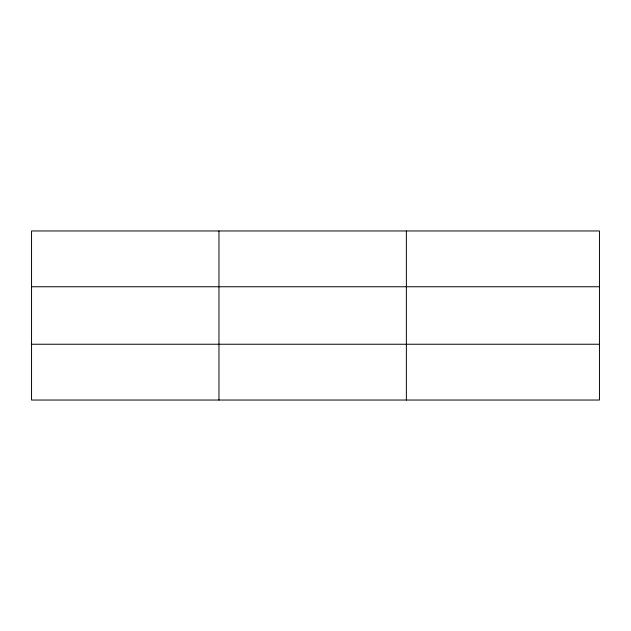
<?xml version="1.0" encoding="UTF-8"?>
<svg xmlns="http://www.w3.org/2000/svg" width="631" height="631" viewBox="0 0 631 631"><rect width="100%" height="100%" fill="white"/><g stroke="black" fill="none" stroke-linecap="round" stroke-linejoin="round"><path stroke-width="0.95" d="M218.957 230.962L218.957 400.038M406.364 230.962L406.364 400.038M599.45 286.758L599.45 230.962L31.55 230.962L31.55 400.038L599.45 400.038L599.45 286.758L31.55 286.758M31.55 344.242L599.45 344.242"/></g></svg>
